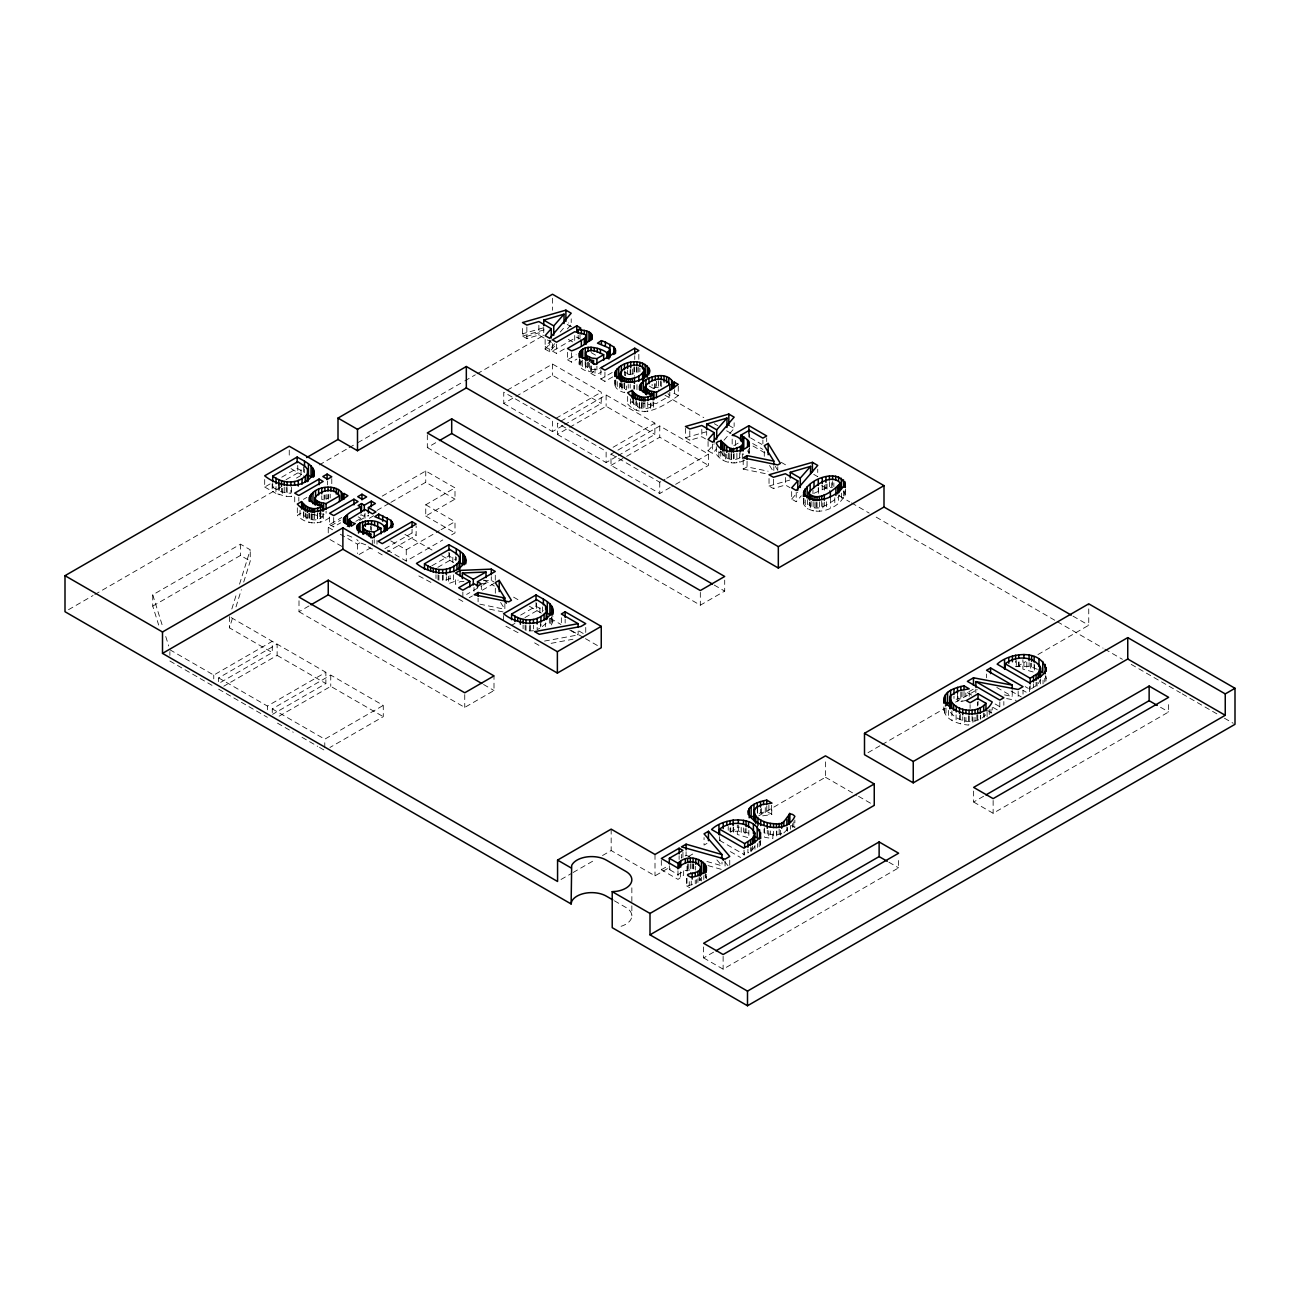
<?xml version="1.0" encoding="UTF-8"?>
<svg xmlns="http://www.w3.org/2000/svg" width="1300" height="1300" viewBox="0 0 1300 1300"><rect width="100%" height="100%" fill="white"/><g stroke="black" fill="none" stroke-linecap="round" stroke-linejoin="round"><path stroke-width="0.75" stroke-dasharray="5 3.75" d="M743.178 454.707L743.21 453.781M700.602 878.686L699.985 880.783L699.985 877.029M1040.504 679.023L1038.082 684.434L1030.201 689.504L1025.196 686.611M760.711 840.336L760.386 847.031L760.386 841.409M968.809 715.699L968.809 725.091C959.303 724.392 943.475 720.086 944.158 708.273M579.508 359.986C576.517 368.713 586.592 372.158 593.515 371.832L593.515 368.079M845.358 488.979C846.852 506.854 812.988 520.081 803.416 503.945L805.074 500.077M231.839 608.969L236.584 593.71M239.557 584.155L250.25 549.803L240.5 544.18L152.75 594.831L152.75 606.092L158.665 625.04M169.877 649.756L213.752 675.09L272.252 641.322L272.252 652.567L229.466 627.867L233.025 616.411M235.999 606.872L241.345 589.696M243.717 582.059L250.25 561.064L250.25 549.803M624.715 383.273L624.715 392.649C620.149 391.609 612.869 387.887 615.517 382.151M550.761 618.637L550.761 626.129L552.825 621.676L552.825 616.054M603.671 365.966L596.911 369.866L591.923 369.363L585.845 366.519L585.634 363.935L587.178 362.716M620.977 383.126L620.734 386.555L626.356 389.821L626.356 384.199M754.731 846.528L752.489 849.778L747.923 852.946L747.923 849.193M839.085 496.308L839.767 495.007M809.754 502.141L808.974 504.66C817.164 513.76 830.31 502.401 837.801 497.689M579.508 363.74L582.692 360.425M783.851 832.861L788.531 828.295M554.759 343.639L549.689 349.521L545.139 346.905L551.265 339.966M567.401 328.9L571.204 324.48L568.539 322.936M545.139 339.398L545.139 349.148L549.689 351.78L556.026 344.419M708.077 441.448L708.077 450.84L712.628 453.456L716.43 449.036M724.019 440.196L734.142 428.415L734.142 422.776M791.668 491.595L791.668 499.086L796.217 501.719L801.288 495.836M560.17 332.069L564.038 327.665L564.038 325.423M545.139 349.148L551.265 342.209L538.866 335.059L526.858 338.601L522.503 336.082L522.503 326.316M708.077 450.84L714.204 443.901M791.668 499.086L797.794 492.164M546.081 623.35L540.93 627.754L540.93 624M950.414 712.303C958.539 722.881 976.852 725.238 985.969 714.545M661.326 860.373L661.326 869.765L678.031 879.401L683.654 875.258L683.654 867.75M602.517 855.53L611.163 850.541L655.005 875.842L669.077 867.717M688.399 856.538L693.664 853.483M730.567 832.13L739.359 827.044M758.696 815.864L825.467 777.238L825.467 759.736M264.696 479.538L264.696 487.045L271.521 483.096M281.775 477.181L297.148 468.309L304.525 472.582L304.525 468.829M272.724 483.649L272.724 487.402L276.055 485.469L275.892 493.366L286.244 496.486L294.889 496.275M286.065 479.684L297.749 472.94L301.048 474.841L301.048 467.334M68.51 609.7L93.064 595.53M94.819 594.506L280.686 487.191M296.481 478.075L301.73 475.036M319.264 464.913L347.327 448.727M349.082 447.704L356.102 443.657M357.858 442.65L463.06 381.908M464.815 380.884L475.345 374.806M477.1 373.799L541.986 336.342M552.435 343.606L552.435 351.114L576.778 337.058L580.872 339.43M303.42 499.363L306.898 497.364M552.435 351.114L556.53 353.47L564.801 348.709M507.227 390.179L552.5 364.049L601.25 392.194L601.25 403.439L564.688 424.548M329.664 517.53C320.092 525.2 305.549 524.842 297.326 515.32L301.584 512.85C306.199 519.724 315.998 522.616 322.709 516.815L322.709 513.061M567.483 352.284L567.483 359.791L576.144 354.786M567.483 359.791L571.577 362.164L576.842 359.125M152.75 606.092L240.5 555.425L250.25 561.064M427.326 434.769L427.326 447.574L437.775 441.529M562.949 425.555L552.5 431.584L552.5 420.339L503.75 392.194L503.75 403.439L514.199 397.41M515.938 396.402L552.5 375.294L601.25 403.439M590.931 365.82L590.931 373.327L593.515 371.832M329.599 517.01L329.599 524.517L341.754 517.481M328.25 532.919L328.25 527.28L340.438 520.244M382.216 496.129L425.75 470.99L455 487.874L455 499.135L425.75 516.035L425.75 504.774L455 487.874M590.931 373.327L594.994 375.684L601.656 371.832M329.599 524.517L333.694 526.874L340.649 522.86M600.844 369.671L600.844 379.048L612.706 372.206M355.842 521.332L360.912 518.408L360.912 514.654M359.596 520.455L368.29 515.418M377 510.396L389.188 503.36M390.926 502.352L425.75 482.251L455 499.135M600.844 379.048L604.939 381.42L613.405 376.529M373.652 515.791L368.404 518.814L368.404 515.06M555.977 418.324L601.25 392.194M560.852 421.135L606.125 395.005L654.875 423.15L654.875 434.411L618.312 455.52M340.291 534.235L357.5 544.18L360.75 542.295M616.574 456.527L606.125 462.556L606.125 451.295L557.375 423.15L557.375 434.411L606.125 406.266L654.875 434.411M359.125 554.499L370.5 547.934M384.93 548.633L412.051 532.967L416.146 535.34L416.146 525.947M385.629 552.955L416.146 535.34M678.259 386.262L678.259 395.655C664.82 405.129 642.298 420.891 627.656 403.975L632.158 401.635C636.61 408.558 646.474 411.158 653.055 405.47L653.055 401.716M669.793 392.064L669.793 395.817L656.435 403.52L651.625 402.789M299 600.746L299 611.715L309.319 605.767M390.764 540.865L406.25 549.803L439.335 530.709M441.074 529.701L455 521.658L455 532.919L449.784 535.925M387.319 550.128L406.25 561.064L442.812 539.955M613.096 447.265L654.875 423.15M218.627 681.655L218.627 677.901L277.127 644.134L277.127 655.395L223.795 686.189M670.199 487.484L659.75 493.512L611 465.368L611 454.106L616.216 451.084M617.971 450.093L659.75 425.961L708.5 454.106L708.5 465.368L671.938 486.476M220.643 682.37L272.252 652.567M431.844 565.793L448.923 555.945L456.3 560.202L456.3 556.449M611 465.368L624.926 457.324M626.665 456.316L659.75 437.223L708.5 465.368M437.84 567.32L449.524 560.576L452.823 562.461L452.823 554.97M218.627 677.901L267.377 706.046L325.877 672.279L325.877 683.54L272.545 714.334M611 454.106L659.75 482.251L664.966 479.245M666.721 478.238L708.5 454.106M466.635 594.425L469.82 592.589M473.298 590.574L481.227 585.991M482.82 585.081L485.989 583.245L485.989 579.508M272.252 712.611L272.252 708.874L330.752 675.09L383.273 705.413L383.273 716.674L329.94 747.467M744.77 460.086C735.556 465.416 722.442 463.157 716.3 454.22L720.899 451.555M469.219 597.756L472.404 595.92M482.349 590.184L495.284 582.709M733.85 445.608L738.871 442.715M279.142 716.154L330.752 686.351L383.273 716.674M743.194 459.729L743.194 469.105L747.061 466.879L768.089 471.201M520.65 615.095L536.023 606.222L543.4 610.496M511.599 625.316L514.93 623.383M524.94 617.597L536.624 610.854L539.923 612.755L539.923 605.247M272.252 708.874L324.773 739.18L383.273 705.413M299 611.715L464.75 707.411L494 690.528L494 675.886M427.326 447.574L700.326 605.183L724.701 591.11L724.701 580.141M561.015 879.483L571.399 873.502M573.121 872.495L595.611 859.511M968.89 691.714L973.489 689.065L977.356 689.796M661.326 869.765L667.794 866.028M689.878 856.538L686.091 855.449L681.476 858.114L681.476 854.36M706.989 843.391L704.048 845.081L704.048 837.574M868.01 752.684L880.263 745.599M882.017 744.591L945.084 708.175M955.597 702.097L976.625 689.959M1016.925 666.705L1025.684 661.651M1037.936 654.566L1088.75 625.235L1088.75 603.834M719.582 836.648L719.582 840.401L722.881 838.5M669.337 865.784L669.337 869.538L672.734 867.571M761.442 808.519L761.442 816.026L771.631 814.58L771.972 806.878M686.66 878.426L686.66 885.917L692.201 884.715L692.201 880.961M703.625 946.936L703.625 957.905L714.155 951.827M973.635 791.05L973.635 802.019L984.165 795.941M703.625 957.905L723.125 969.166L898.625 867.847L898.625 856.862M973.635 802.019L993.135 813.28L1168.635 711.961L1168.635 700.976M814.011 493.301L825.955 488.052L832.617 487.142M442.666 575.347L442.666 580.97L453.83 577.46M539.663 628.371L537.16 629.59L537.16 625.836M448.435 576.176L448.435 583.684L458.25 580.092M636.951 367.591L636.951 373.214L624.455 375.326L624.455 371.572M964.015 691.454L964.015 697.076L953.989 699.92L953.989 696.166M678.259 395.655L674.408 393.429L673.124 393.884L671.613 391.544M771.972 814.369L766.773 811.363L757.299 813.946L757.299 808.308M685.441 428.382L685.441 437.759L689.796 440.277L701.805 436.735L706.452 439.433M769.031 478.514L769.031 486.021L773.386 488.54L785.395 484.997L790.043 487.695M764.043 829.059L764.043 832.812L773.549 835.055L781.658 833.885L781.658 830.131M543.254 327.892L522.503 333.824L526.858 336.342L538.866 332.8L543.514 335.498M522.503 336.082L545.139 329.599M685.441 437.759L706.192 431.827M769.031 486.021L789.783 480.09M693.079 863.883L693.079 869.521L685.36 870.529L677.966 874.51L669.337 869.538M965.819 700.472L957.905 702.195L957.905 694.688M658.385 387.173L652.129 388.148L652.129 384.394M328.039 494.747L328.039 498.501L321.783 499.476L321.783 495.723M551.151 643.337L572.959 639.226M544.505 641.079L578.126 634.936L578.126 631.183M1037.368 669.256L1029.08 666.299L1015.625 666.477L1015.625 660.839M748.556 833.056L738.335 831.041L730.048 831.805L730.048 828.051M721.191 451.734C724.051 459.16 733.817 461.841 740.383 457.519L740.383 453.765M526.012 625.528L526.012 631.15L533.455 630.76M482.056 583.424L485.989 583.245M463.954 581.506L460.054 581.669L455.471 584.317L455.471 576.81M483.47 580.71L491.286 580.401L493.951 581.945M272.724 487.402L281.499 491.936L290.891 493.35L290.891 487.711M653.055 405.47L643.012 402.919M312.666 514.264L322.709 516.815M764.562 827.921L764.562 837.298L772.85 838.614L772.85 831.106M1033.175 671.97L1022.905 669.126L1022.905 659.75M748.849 830.408L748.849 837.915L737.311 834.47L737.311 825.094M1006.639 698.587L1016.259 700.375M1004.477 694.899L1012.229 696.361L1012.229 690.739M743.194 469.105L766.236 473.817M489.596 609.164L503.035 611.91M504.855 603.671L504.855 609.294L478.091 603.785L478.091 598.163M365.771 544.814L359.645 542.636L356.769 539.533M708.012 865.605L725.075 870.415M706.891 861.461L722.004 865.816L722.004 862.062M319.134 513.435L326.089 514.865L326.089 511.111M351.812 537.095L346.596 534.885M430.95 582.433L416.471 574.665M518.05 632.71L503.571 624.959M264.696 487.045L275.892 493.366M1073.004 616.135L1088.75 625.235M567.222 324.431L571.204 326.723L571.204 318.841M728.829 425.344L734.142 428.415M750.506 437.872L761.849 444.405M813.751 474.37L817.733 476.677L817.733 469.17M752.684 443.527L762.889 449.41M568.327 339.414L573.609 342.452M591.191 352.609L596.472 355.664M624.617 371.898L629.899 374.952M649.253 386.116L656.289 390.179M665.08 395.265L703.771 417.609M714.334 423.702L717.844 425.734M726.635 430.804L731.916 433.859M753.025 446.046L765.342 453.148M781.17 462.296L788.206 466.359M821.633 485.648L826.914 488.686M839.215 495.804L849.778 501.898M851.533 502.905L869.131 513.061M876.167 517.124L1055.584 620.717M1057.339 621.725L1103.066 648.131M1104.837 649.155L1122.42 659.311M1131.211 664.381L1180.465 692.819M1182.236 693.842L1217.418 714.155M1224.454 718.217L1233.245 723.288M1160.51 707.265L1168.635 711.961M1022.775 690.202L1026.188 692.169M1011.059 691.031L1021.312 696.946M996.824 687.472L1012.229 696.361M503.75 403.439L552.5 431.584M557.375 434.411L606.125 462.556M995.101 703.966L1000.35 706.989M967.362 692.608L972.481 695.565M992.972 707.395L998.108 710.352M987.513 710.499L992.225 713.229L992.225 707.59M714.204 585.049L724.701 591.11M425.75 504.774L455 521.658M425.75 516.035L455 532.919M578.89 630.971L585.747 634.936M291.005 468.634L301.519 474.695M404.934 534.414L432.981 550.599M441.74 555.653L454.009 562.738M483.811 579.946L494.325 586.024M513.614 597.155L520.617 601.201M529.392 606.255L541.661 613.34M550.42 618.394L560.934 624.471M571.447 630.549L583.716 637.634M585.471 638.641L597.74 645.726M825.467 777.238L856.83 795.324M858.569 796.331L874.25 805.366M569.725 630.094L578.126 634.936M361.53 514.849L364.309 516.441L364.309 512.688M358.134 516.815L360.912 518.408M368.225 546.812L372.304 549.169L372.304 539.793M378.137 552.549L382.233 554.905M458.656 599.024L462.849 601.445M534.625 642.883L539.273 645.564M328.25 527.28L333.418 530.27M329.973 539.533L342.014 546.488M888.875 862.225L898.625 867.847M791.424 825.614L794.852 827.58L794.852 820.089M483.535 684.483L494 690.528M719.582 840.401L744.624 854.847L744.624 849.225M730.356 851.597L740.594 857.513M231.172 617.597L325.877 672.279M686.66 885.917L689.731 887.689M277.127 655.395L325.877 683.54M614.413 900.819L625.788 907.384A20.686 11.944 0 0 1 618.231 927.046M169.877 661.017L211.998 685.344M218.627 689.163L267.377 717.308M277.517 723.158L293.264 732.258M302.023 737.311L317.769 746.395M319.524 747.403L324.773 750.441L324.773 739.18M716.885 859.901L722.004 865.816M724.734 861.803L728.488 866.239M747.565 450.808L749.271 453.651L749.271 448.029M843.521 491.124L845.358 494.601M668.021 393.575L669.793 395.817M769.584 465.514L773.825 472.387M500.614 602.436L504.855 609.294M775.288 466.343L777.335 469.674M705.039 875.079L706.404 878.296L706.404 874.542M551.492 616.899L552.825 621.676M1045.216 675.691L1046.289 678.746M759.622 841.035L760.711 844.09M152.75 594.831L162.793 627.039M165.75 636.496L168.707 645.97M1045.964 676.065L1045.964 681.704M1044.778 678.242L1044.778 681.996M1043.039 680.144L1043.039 683.898M1040.536 680.176L1040.536 683.914M1037.075 682.321L1037.075 686.075M1036.084 682.24L1036.084 685.994M1034.443 665.064L1034.443 670.702M1034.134 663.959L1034.134 667.712M1033.5 683.865L1033.5 687.602M1031.631 663.146L1031.631 666.9M1030.656 663.244L1030.656 670.751M1030.201 685.75L1030.201 689.504M1029.6 686.628L1029.6 692.266M1029.08 662.545L1029.08 666.299M1026.805 662.09L1026.805 669.597M1023.913 661.944L1023.913 665.697M1023.019 690.43L1023.019 694.184M1018.989 661.83L1018.989 667.469M1018.729 662.171L1018.729 665.925M1018.176 691.356L1018.176 696.979M1016.307 660.465L1016.307 666.104M1003.844 701.512L1003.844 705.25M999.814 701.951L999.814 707.59M993.135 800.475L993.135 813.28M990.958 709.41L990.958 713.164M989.267 709.54L989.267 715.179M987.106 711.62L987.106 717.242M986.538 674.034L986.538 677.788M984.23 713.554L984.23 717.308M983.71 713.001L983.71 716.755M980.671 715.309L980.671 719.062M980.33 715.26L980.33 719.014M978.055 701.301L978.055 705.055M977.763 714.61L977.763 720.233M977.584 702.195L977.584 705.949M976.885 714.707L976.885 722.215M975.861 689.097L975.861 692.851M975.016 717.308L975.016 721.061M972.92 717.356L972.92 724.864M972.108 715.861L972.108 721.5M970.092 704.649L970.092 708.403M969.215 692.591L969.215 696.345M969.085 715.894L969.085 721.533M965.819 692.981L965.819 696.735M965.932 717.421L965.932 721.175M964.584 717.226L964.584 724.734M962.748 716.658L962.748 720.411M962 691.697L962 701.09M960.846 692.136L960.846 697.759M960.326 714.431L960.326 723.824M959.53 715.455L959.53 719.209M957.515 693.014L957.515 698.636M956.085 714.805L956.085 722.312M951.909 710.84L951.909 720.216M948.464 710.401L948.464 717.909M945.994 708.029L945.994 715.52M944.45 709.345L944.45 713.099M943.833 706.891L943.833 710.645M844.951 490.864L844.951 496.486M843.684 490.977L843.684 498.485M841.555 493.106L841.555 500.614M838.597 495.365L838.597 502.872M834.795 497.738L834.795 505.245M833.852 482.869L833.852 486.622M832.617 481.52L832.617 485.274M831.74 482.885L831.74 486.639M830.554 498.128L830.554 507.504M829.384 481.715L829.465 490.782M827.028 484.055L827.028 491.562M826.589 501.751L826.589 509.259M825.955 484.299L825.955 488.052M824.379 485.176L824.379 490.815M824.298 502.141L824.298 505.895M822.884 502.97L822.884 510.477M822.25 485.517L822.25 489.271M821.681 501.361L821.681 507M819.439 501.8L819.439 511.176M818.431 488.345L818.431 493.968M818.269 487.273L818.269 491.026M817.05 502.515L817.05 508.154M816.205 501.995L816.205 511.387M814.938 502.531L814.938 508.17M812.955 489.872L812.955 493.626M813.134 501.702L813.134 511.095M811.102 501.312L811.102 506.951M810.241 502.791L810.241 510.299M809.64 502.076L809.64 505.83M807.511 499.639L807.511 509.015M805.269 499.915L805.269 507.423M803.904 498.225L803.904 505.733M803.416 498.323L803.416 503.945M796.217 492.343L796.217 501.719M793.796 821.795L793.796 827.434M792.399 823.648L792.399 827.401M790.465 825.565L790.465 829.319M787.556 827.515L787.556 831.269M786.858 826.849L786.858 830.586M785.395 477.49L785.395 484.997M780.634 830.278L780.634 835.9M779.155 828.994L779.155 834.633M777.774 466.781L777.774 470.535M776.815 830.944L776.815 836.583M776.425 831.269L776.425 835.023M773.825 466.749L773.825 470.503M773.549 831.301L773.549 835.055M773.386 479.164L773.386 488.54M771.631 805.204L771.631 814.58M770.445 830.96L770.445 834.714M768.901 805.301L768.901 814.694M768.755 830.733L768.755 838.224M767.276 830.229L767.276 833.983M766.691 437.824L766.691 441.577M766.773 805.74L766.773 811.363M765.261 807.609L765.261 815.1M764.286 451.311L764.286 456.934M762.889 440.034L762.889 443.788M760.549 809.006L760.549 812.76M759.184 841.717L759.184 847.34M757.64 808.34L757.64 813.962M757.445 843.619L757.445 847.373M754.959 845.504L754.959 849.258M752.489 846.024L752.489 849.778M751.497 847.665L751.497 851.419M750.506 847.568L750.506 851.321M749.32 447.753L749.32 453.391M749.288 434.054L749.288 437.808M748.898 433.176L748.898 436.93M748.686 449.329L748.686 453.082M747.061 461.24L747.061 466.879M746.054 828.49L746.054 832.227M745.079 828.587L745.079 836.095M744.023 850.102L744.023 855.725M743.503 827.872L743.503 831.626M742.316 453.781L742.316 461.289M741.211 827.434L741.211 834.941M739.668 452.79L739.668 462.183M738.335 825.419L738.335 831.041M736.889 453.359L736.889 462.735M735.54 440.424L735.54 446.062M734.094 453.586L734.094 462.962M733.444 453.993L733.444 459.615M733.411 827.174L733.411 832.812M733.135 827.515L733.135 831.253M732.176 439.075L732.176 444.698M731.559 453.944L731.559 459.566M731.234 453.456L731.234 462.832M730.73 827.694L730.73 831.431M729.788 453.619L729.788 459.257M729.739 860.21L729.739 867.717M728.358 452.952L728.358 462.345M728.211 826.556L728.211 830.31M726.781 454.301L726.781 458.055M725.562 453.96L725.562 461.451M725.075 861.023L725.075 866.661M724.636 452.774L724.636 456.527M723.125 956.361L723.125 969.166M722.979 451.003L722.946 460.2M720.753 451.279L720.753 458.786M718.867 451.62L718.867 457.243M716.3 446.712L716.3 454.22M712.628 444.08L712.628 453.456M706.68 431.551L706.68 435.305M706.192 874.331L706.192 878.085M705.331 874.104L705.331 877.858M703.804 875.729L703.804 879.483M701.805 429.244L701.805 436.735M701.61 877.24L701.61 880.994M700.326 592.378L700.326 605.183M699.173 876.623L699.173 880.376M697.905 878.767L697.905 882.521M696.508 879.596L696.508 883.35M695.305 866.336L695.305 870.09M695.256 880.019L695.256 883.773M693.696 863.931L693.696 873.307M692.104 863.671L692.104 873.064M691.259 881.075L691.259 884.829M690.495 863.655L690.495 873.048M689.796 430.901L689.796 440.277M689.244 881.644L689.244 885.398M688.756 863.85L688.756 871.358M687.651 864.273L687.651 869.895M687.034 866.19L687.034 871.812M686.969 878.248L686.969 885.755M686.091 851.695L686.091 855.449M682.939 852.296L682.939 857.935M680.371 871.829L680.371 877.467M679.12 855.725L679.12 859.479M677.966 870.756L678.031 879.401M674.408 389.675L674.408 393.429M661.278 381.599L661.278 387.238M660.546 380.998L660.546 386.62M659.75 425.961L659.75 437.223M659.75 482.251L659.75 493.512M658.564 381.014L658.564 390.39M656.516 381.29L656.516 388.798M655.281 383.711L655.281 387.465M655.005 854.458L655.005 875.842M654.436 383.711L654.436 389.35M653.64 402.171L653.64 409.679M650.91 402.951L650.91 406.705M650.65 403.309L650.65 410.816M647.741 402.139L647.741 411.515M644.898 402.415L644.898 411.791M643.224 403.033L643.224 408.671M642.102 402.252L642.102 411.645M641.452 402.707L641.452 408.33M639.876 368.046L639.876 371.8M639.616 402.074L639.616 407.713M639.308 403.569L639.308 411.076M638.836 354.331L638.836 361.839M638.202 367.104L638.202 372.726M637.731 403.016L637.731 406.77M636.951 384.637L636.951 390.276M636.529 400.709L636.529 410.085M636.334 366.844L636.334 374.351M635.814 401.716L635.814 405.454M634.741 355.729L634.741 359.483M634.384 366.876L634.384 376.269M634.4 385.336L634.4 389.09M633.864 367.51L633.864 373.132M633.831 385.385L633.831 389.139M633.75 399.311L633.75 408.688M632.905 398.856L632.905 402.61M632.32 369.07L632.32 374.692M631.849 887.803L631.849 903.825M631.849 905.824L631.849 915.834M630.695 369.704L630.695 373.457M630.175 369.688L630.175 375.31M630.191 384.394L630.191 388.148M630.37 398.921L630.37 406.429M628.225 384.426L628.225 388.18M627.559 370.435L627.559 374.173M627.656 396.467L627.656 403.975M625.609 371.816L625.609 375.57M624.617 383.695L624.617 389.317M622.976 382.915L622.976 388.537M622.001 384.296L622.001 391.804M621.611 383.825L621.611 387.579M620.734 382.801L620.734 386.555M619.45 383.077L619.45 390.585M617.256 381.566L617.256 389.074M615.778 379.957L615.778 387.465M614.997 380.136L614.997 385.759M614.916 380.217L614.916 383.971M611.163 829.14L611.163 850.541M606.125 395.005L606.125 406.266M604.939 372.044L604.939 381.42M596.911 366.113L596.911 369.866M594.994 368.176L594.994 375.684M591.142 366.031L591.142 371.654M589.631 363.139L589.631 368.761M588.461 361.952L588.461 371.329M587.567 362.196L587.567 367.819M585.845 362.765L585.845 366.519M585.747 627.429L585.747 633.067M585.488 363.106L585.488 370.614M585.195 361.465L585.195 365.219M582.335 361.644L582.335 369.151M581.019 360.717L581.019 368.225M580.044 359.678L580.044 367.185M580.011 334.214L580.011 337.951M579.459 358.54L579.459 366.048M578.175 335.351L578.175 339.105M574.714 335.481L574.714 342.989M571.577 352.771L571.577 362.164M565.159 619.288L565.159 623.041M561.34 617.744L561.34 623.366M556.53 344.094L556.53 353.47M552.5 298.236L552.5 310.245M552.5 364.049L552.5 375.294M551.801 617.159L551.801 624.666M549.689 340.145L549.689 351.78M549.331 618.199L549.331 625.706M545.35 622.879L545.35 626.633M543.741 327.616L543.741 333.629M542.49 606.856L542.49 614.364M540.67 623.188L540.67 626.941M538.866 325.309L538.866 335.059M536.624 603.346L536.624 610.854M536.023 602.469L536.023 606.222M533.455 625.121L533.455 628.875M530.238 625.219L530.238 632.726M529.766 625.625L529.766 631.264M526.858 326.966L526.858 338.601M525.119 625.024L525.119 630.663M523.087 625.04L523.087 628.794M503.571 615.582L503.571 621.205M495.284 575.201L495.284 580.84M495.316 588.217L495.316 593.84M491.286 576.648L491.286 580.401M481.341 585.829L481.341 589.582M473.996 587.503L473.996 591.256M464.75 694.606L464.75 707.411M462.849 592.069L462.849 597.691M455.39 556.579L455.39 560.332M453.57 574.779L453.57 582.27M450.06 575.559L450.06 579.312M449.524 553.069L449.524 560.576M448.923 552.191L448.923 555.945M446.355 576.712L446.355 580.466M443.137 574.925L443.137 582.433M438.913 575.234L438.913 580.856M438.019 574.746L438.019 580.369M435.988 574.746L435.988 578.5M425.75 470.99L425.75 482.251M412.051 529.214L412.051 532.967M406.25 549.803L406.25 561.064M377 540.426L377 544.18M374.221 539.614L374.221 543.351M371.556 526.727L371.556 530.481M370.549 525.947L370.549 529.701M365.007 513.273L365.007 518.895M357.5 544.18L357.5 553.556M333.694 517.497L333.694 526.874M331.776 478.676L331.776 488.052M330.752 675.09L330.752 686.351M330.2 494.211L330.2 497.965M328.217 494.227L328.217 499.85M327.519 481.13L327.519 484.884M326.17 494.504L326.17 500.126M324.935 495.056L324.935 498.81M324.09 495.056L324.09 500.679M323.294 513.5L323.294 521.008M320.564 514.296L320.564 518.05M320.304 512.769L320.304 522.145M319.816 512.834L319.816 516.587M317.606 513.793L317.606 519.431M317.395 513.467L317.395 522.86M314.551 513.744L314.551 523.136M312.877 514.378L312.877 520M311.756 513.597L311.756 522.974M311.106 514.053L311.106 519.675M309.27 513.419L309.27 519.041M308.961 513.029L308.961 522.405M307.385 514.361L307.385 518.115M306.183 513.923L306.183 521.43M305.467 513.045L305.467 516.799M303.826 511.582L303.826 515.32M303.615 467.074L303.615 476.45M303.404 512.525L303.404 520.033M300.024 510.25L300.024 517.758M298.821 497.364L298.821 501.118M297.749 465.433L297.749 472.94M297.326 507.812L297.326 515.32M294.726 496.876L294.726 504.384M291.363 487.305L291.363 496.681M289.25 450.109L289.25 457.892M287.137 487.614L287.137 493.236M286.244 487.11L286.244 496.486M284.213 487.126L284.213 492.749M282.474 488.296L282.474 495.804M281.499 488.183L281.499 491.936M279.175 485.42L279.175 494.796M278.817 485.16L278.817 490.782M272.171 483.86L272.171 491.368M267.377 706.046L267.377 709.8M240.5 544.18L240.5 555.425M229.466 616.606L229.466 627.867M213.752 675.09L213.752 678.844M169.877 651.641L169.877 655.395"/><path stroke-width="1.5" d="M949.78 697.418C953.127 711.766 976.999 714.61 985.969 703.284L977.584 698.441L970.092 702.764L966.29 700.586L978.055 693.794L992.225 701.967C977.746 732.452 912.616 696.183 964.015 685.831L969.215 688.837L957.905 690.934L950.462 695.744L949.78 708.679L950.462 707.005M342.777 499.59L342.777 493.968C335.952 482.137 309.303 486.541 309.692 500.402L315.023 504.173L322.709 505.554L322.709 511.176M673.124 388.261L673.124 382.623C663.812 363.106 617.614 390.146 653.055 394.209L653.055 399.848M740.659 435.289L749.288 430.3L762.889 438.149L766.691 435.955L748.898 425.669L732.176 435.321C739.716 435.825 748.946 445.51 736.921 447.769C727.269 453.798 723.304 435.776 716.3 442.959C722.02 459.761 767.13 448.532 740.659 435.289L740.659 440.911M753.87 810.826C755.04 820.511 768.008 823.908 776.425 823.761C786.76 826.751 787.134 807.852 794.852 816.335C781.674 845.487 717.746 809.526 766.773 800.117L771.972 803.124L761.442 804.765L755.836 807.755L753.87 810.826L753.87 820.219M839.8 482.544L839.767 483.746C833.154 490.994 817.96 502.401 808.974 493.415L809.039 492.18C815.734 484.981 830.749 473.704 839.8 482.544L839.767 491.254M644.264 369.558C642.298 378.186 623.106 383.549 620.409 373.067C625.528 362.7 650.211 360.588 644.215 378.186M700.538 876.005L700.602 867.425C696.036 858.325 683.508 861.786 678.031 868.156L661.326 858.504L679.12 848.217L682.939 850.428L669.337 858.276L669.337 863.899M719.582 829.14C729.82 821.048 748.215 820.658 754.926 833.105L752.489 838.516L744.624 843.586L719.582 829.14L719.582 834.763M1040.325 677.43L1040.504 667.761C1033.793 655.314 1015.398 655.704 1005.176 663.796L1005.176 669.419M760.711 832.829C760.484 841.571 749.726 843.928 744.023 848.217L711.571 829.481C724.913 816.514 760.256 814.401 760.711 838.451M1046.289 667.485C1046.061 676.227 1035.32 678.584 1029.6 682.874L997.149 664.154C1010.36 651.771 1043.331 648.814 1046.289 671.239M677.966 868.888L677.966 863.249C693.501 847.324 723.742 872.138 691.259 877.321C679.347 872.381 699.497 874.981 700.538 868.514M339.446 501.524L339.446 495.885C333.938 487.029 320.271 490.116 315.071 497.575L315.266 505.148M645.271 392.844L645.418 386.23C650.617 378.787 664.284 375.684 669.793 384.556L669.793 390.179M579.264 357.386C578.126 342.729 599.706 346.775 606.938 352.82L609.863 350.025L608.497 347.799L597.512 343.168L601.429 340.632L605.394 342.095L613.811 346.954L615.501 350.886L611.65 354.819L594.994 364.423L590.931 362.066L593.515 360.571L593.515 364.325M803.416 496.454C803.026 479.066 842.952 465.433 845.358 487.094M845.358 483.34C839.069 496.405 812.793 508.137 803.416 492.7M874.25 783.965L650 913.445L650 934.83L874.25 805.366L874.25 783.965L825.467 755.852L655.005 854.458L611.163 829.14L557.57 860.096L557.57 881.481L162.5 653.38L342.875 549.234L557.375 673.075L601.25 647.741L601.25 626.356L289.25 446.225L65 575.689L65 611.715L571.122 903.955L571.675 865.459A20.686 11.944 0 0 1 606.288 860.096L625.788 871.358A20.686 11.944 0 0 1 616.509 891.329L612.219 891.654L612.219 927.68L747.5 1005.761L1235 724.311L1235 688.285L1088.75 603.834L864.5 733.314L864.5 754.699L913.25 782.844L1127.75 659.003L1225.25 715.293L1225.25 693.908L1127.75 637.617L913.25 761.459L864.5 733.314M571.122 903.955L571.675 901.485A20.686 11.944 0 0 1 606.288 896.123L612.788 899.876M360.912 512.785L360.912 507.146C351.991 510.234 332.865 521.235 351.812 525.834L355.257 523.575L351.179 522.129L349.261 519.253L365.007 509.519L372.548 513.874L375.944 511.907L368.404 507.552L368.404 513.191M578.175 329.729L580.872 328.169L576.778 325.796L552.435 339.852L556.53 342.225L574.714 331.727L585.244 334.539L586.202 336.131L584.301 338.634L567.483 348.53L571.577 350.902C587.178 345.28 604.663 331.484 578.175 329.729L578.175 333.483M614.916 372.71C620.116 360.344 645.206 356.704 649.659 370.988C644.605 383.467 619.174 387.156 614.916 372.71L614.916 376.464M313.95 472.501C305.354 490.864 278.054 487.191 264.696 475.784L297.148 457.048C304.265 461.386 316.306 465.579 313.95 476.255M465.725 560.137C457.129 578.5 429.829 574.827 416.471 563.42L448.923 544.684C456.04 549.023 468.081 553.199 465.725 563.891M552.825 610.415C544.229 628.778 516.929 625.105 503.571 613.697L536.023 594.961C543.14 599.3 555.181 603.492 552.825 614.169M386.912 529.896L387.173 523.51L385.808 521.284L374.806 516.669L378.723 514.117L391.105 520.439L392.795 524.371L388.944 528.304L372.304 537.908L368.225 535.567L370.825 534.056L370.825 537.81M362.489 533.081L362.944 526.175C368.225 521.202 375.651 525.72 380.981 528.206L380.981 533.829M603.671 354.705C598.358 352.235 590.915 347.717 585.634 352.69L585.845 355.257L591.923 358.101L596.911 358.605L603.671 354.705L603.671 360.344M307.206 481.683L307.645 469.657L305.467 466.668L297.749 461.679L272.724 476.141L272.724 481.764M458.981 569.303L459.42 557.294L457.243 554.288L449.524 549.315L424.499 563.761L424.499 569.4M546.081 619.596L546.52 607.571L544.342 604.581L536.624 599.592L511.599 614.055L511.599 619.678M1005.176 663.796L1030.201 678.259L1038.082 673.189L1040.325 669.923M386.912 524.274L384.248 526.305C371.02 511.794 337.854 529.75 370.825 534.056M553.751 335.27L553.751 325.894L564.038 314.161L564.038 323.537M716.69 439.205L716.69 429.829L726.976 418.096L726.976 427.473M800.28 487.468L800.28 478.091L810.566 466.359L810.566 473.866M551.265 328.705L545.139 335.644L549.689 338.276L571.204 313.219L565.89 310.148L522.503 322.562L526.858 325.081L538.866 321.555L551.265 328.705L551.265 338.081M714.204 432.64L708.077 439.579L712.628 442.211L734.142 417.154L728.829 414.082L685.441 426.497L689.796 429.016L701.805 425.49L714.204 432.64L714.204 442.016M797.794 480.902L791.668 487.841L796.217 490.457L817.733 465.416L812.419 462.345L769.031 474.76L773.386 477.279L785.395 473.753L797.794 480.902L797.794 490.279M272.724 476.141C282.75 483.925 298.675 484.477 307.206 474.175M424.499 563.761C434.525 571.561 450.45 572.097 458.981 561.795M511.599 614.055C521.625 621.839 537.55 622.391 546.081 612.089M945.425 705.933L950.609 701.594L950.609 690.349M621.384 376.87L618.767 378.609L618.767 367.348M315.559 502.093L312.975 503.75L312.975 492.505M645.905 390.748L643.321 392.421L643.321 381.16M306.654 457.567L338 439.465L338 418.08L552.5 294.239L884 485.631L884 507.016L1071.249 615.128M338 418.08L357.5 429.341L466.326 366.502L778.326 546.634L884 485.631M338 439.465L357.5 450.726L466.326 387.904L778.326 568.035L884 507.016M327.113 474.094L322.855 476.548L327.519 479.245L331.776 476.791L327.113 474.094L327.113 479.733M319.069 479.066L294.726 493.122L298.821 495.495L323.164 481.439L319.069 479.066L319.069 484.705M322.709 505.554C315.998 511.371 306.199 508.462 301.584 501.589L297.326 504.059C311.951 520.975 334.474 505.212 347.912 495.723L344.061 493.496L342.777 493.968M451.701 418.86L427.326 432.933L700.326 590.541L724.701 576.469L451.701 418.86L451.701 433.501L712.449 584.041M315.266 499.525L319.134 502.174L326.089 503.604L339.446 495.885M439.514 440.538L451.701 433.501M361.969 494.227L357.727 496.681L362.391 499.379L366.632 496.925L361.969 494.227L361.969 499.866M353.925 499.2L329.599 513.256L333.694 515.613L358.036 501.573L353.925 499.2L353.925 504.823M368.404 507.552L375.391 503.523L371.296 501.15L364.309 505.196L361.53 503.587L358.134 505.554L360.912 507.146M634.741 348.221L600.844 367.803L604.939 370.159L638.836 350.577L634.741 348.221L634.741 353.844M65 575.689L162.5 631.979L342.875 527.849L557.375 651.69L601.25 626.356M347.409 526.191L350.789 524.258M362.489 527.442L366.925 531.001L374.221 532.106L380.981 528.206M412.051 521.706L378.137 541.288L382.233 543.644L416.146 524.079L412.051 521.706L412.051 527.345M328.25 580.206L299 597.09L464.75 692.786L494 675.886L328.25 580.206L328.25 594.831L481.78 683.475M673.124 382.623L674.408 382.168L678.259 384.394C664.82 393.868 642.298 409.63 627.656 392.714L632.158 390.374C636.61 397.296 646.474 399.896 653.055 394.209M645.271 387.221L649.48 390.845L656.435 392.259L669.793 384.556M311.041 604.776L328.25 594.831M477.49 587.356L477.49 581.734L495.284 571.447L491.286 569.14L460.054 570.408L455.471 573.056L469.82 581.327L469.82 586.966M469.82 581.327L458.656 587.779L462.849 590.184L473.996 583.749L477.864 585.975L481.341 583.96L477.49 581.734M462.361 578.63L462.361 573.008L473.298 579.312L485.989 572L485.989 577.622M504.855 598.033L478.091 592.524L474.224 594.766L508.804 601.819L511.42 600.308L499.2 580.352L495.316 582.595L504.855 598.033L504.855 601.786M773.825 461.126L747.061 455.618L743.194 457.86L777.774 464.913L780.39 463.401L768.154 443.43L764.286 445.673L773.825 461.126L773.825 464.88M578.126 623.675L534.625 631.621L539.273 634.303L580.889 626.486L585.747 623.675L565.159 611.796L561.34 613.99L578.126 623.675L578.126 627.429M1012.229 688.854L1012.229 685.1L973.489 677.804L967.362 681.346L999.814 700.082L1003.844 697.759L975.861 681.59L975.861 687.229M975.861 681.59L1018.176 689.471L1023.019 686.676L990.568 667.94L986.538 670.28L1012.229 685.1M722.004 854.555L686.091 844.188L681.476 846.869L725.075 859.154L729.739 856.456L708.451 831.285L704.048 833.836L722.004 854.555L722.004 858.309M879.125 841.945L703.625 943.28L723.125 954.541L898.625 853.206L879.125 841.945L879.125 856.586L715.91 950.82M1149.135 686.059L973.635 787.394L993.135 798.639L1168.635 697.32L1149.135 686.059L1149.135 700.7L985.92 794.934M1225.25 693.908L1235 688.285M650 934.83L747.5 991.12L1225.25 715.293M543.741 325.748L543.741 320.109L564.038 314.161M706.68 429.683L706.68 424.044L726.976 418.096M790.27 477.945L790.27 472.306L810.566 466.359M462.361 573.008L485.989 572M593.515 360.571L582.335 357.89L579.264 353.632M838.565 488.231L841.295 489.515L841.295 478.254M742.332 447.363L743.779 448.142L743.779 436.881M543.741 320.109L553.751 325.894M706.68 424.044L716.69 429.829M790.27 472.306L800.28 478.091M1149.135 700.7L1157.26 705.396M879.125 856.586L887.25 861.283M669.337 858.276L677.966 863.249M612.219 891.654L650 913.445M557.57 860.096L571.122 867.929M1038.993 670.02L1042.763 672.717L1042.763 661.456M754.666 836.258L757.185 838.061L757.185 826.8M720.98 857.35L723.483 860.324M503.262 598.26L506.317 603.249M1127.75 637.617L1127.75 659.003M1045.216 664.43L1045.216 673.806M1040.504 667.761L1040.504 677.137M1039.626 665.633L1039.626 676.878M1039.48 671.613L1039.48 677.235M1038.993 658.759L1038.993 666.266M1038.082 673.189L1038.082 678.811M1036.084 674.733L1036.084 680.355M1034.134 656.451L1034.134 662.09M1033.5 676.358L1033.5 681.98M1031.631 655.639L1031.631 661.261M1030.201 678.259L1030.201 683.881M1029.08 655.038L1029.08 660.66M1023.913 654.452L1023.913 658.206M1018.729 654.664L1018.729 658.418M1015.625 655.216L1015.625 658.97M1012.408 656.126L1012.408 661.765M1008.8 657.621L1008.8 663.26M1004.542 659.88L1004.542 669.273M990.568 667.94L990.568 673.579M985.969 703.284L985.969 710.791M983.71 705.494L983.71 711.133M980.33 707.753L980.33 713.375M978.055 693.794L978.055 699.416M977.763 708.971L977.763 712.725M975.016 709.8L975.016 713.554M973.489 677.804L973.489 685.311M972.108 710.239L972.108 713.992M969.085 710.271L969.085 714.025M965.932 709.914L965.932 713.668M964.015 685.831L964.015 689.585M962.748 709.15L962.748 714.773M960.846 686.497L960.846 690.251M959.53 707.947L959.53 713.586M957.515 687.391L957.515 693.014M956.264 706.29L956.264 711.929M953.989 688.675L953.989 694.298M953.664 704.584L953.664 710.206M951.714 702.829L951.714 708.451M950.462 695.744L950.414 708.549M947.586 692.413L947.586 703.674M945.425 694.671L945.425 704.048M944.158 697.011L944.158 702.65M943.833 699.384L943.833 703.137M913.25 761.459L913.25 782.844M844.886 481.552L844.886 487.175M843.521 479.863L843.521 487.37M839.085 485.046L839.085 492.554M838.565 476.986L838.565 480.724M837.801 486.427L837.801 493.935M835.9 487.939L835.9 495.446M835.673 476.19L835.673 479.944M832.617 475.898L832.617 479.651M830.375 491.433L830.375 497.055M829.384 476.093L829.384 479.83M825.955 476.791L825.955 482.414M824.298 494.634L824.298 500.273M822.25 478.01L822.25 483.649M821.681 495.739L821.681 499.493M819.325 496.486L819.325 500.224M818.269 479.765L818.269 485.387M817.05 496.892L817.05 500.646M814.938 496.909L814.938 500.663M814.011 482.04L814.011 487.663M812.971 496.519L812.971 500.273M812.419 462.345L812.419 471.721M811.102 495.69L811.102 499.444M810.16 484.429L810.16 491.936M809.64 494.569L809.64 500.207M809.039 492.18L808.974 499.038M807.186 486.704L807.186 497.949M805.074 488.832L805.074 496.324M803.806 490.815L803.806 496.454M789.717 813.361L789.717 822.738M789.392 813.54L789.392 822.933M789.23 815.035L789.23 824.428M788.531 817.034L788.531 822.656M786.858 819.341L786.858 824.964M783.851 821.6L783.851 825.354M781.658 822.64L781.658 828.262M779.155 823.371L779.155 827.125M778.326 546.634L778.326 568.035M776.425 823.761L776.425 827.515M773.549 823.794L773.549 827.548M770.445 823.452L770.445 827.206M768.154 443.43L768.154 454.691M767.276 822.721L767.276 828.36M766.773 800.117L766.773 803.871M764.043 821.551L764.043 825.305M763.523 800.735L763.523 804.489M760.727 819.878L760.727 825.5M760.549 801.515L760.549 807.137M759.622 829.774L759.622 839.15M757.949 818.041L757.949 825.549M757.299 802.685L757.299 808.308M755.852 816.173L755.852 823.68M754.926 833.105L754.731 842.774M754.569 809.217L754.471 821.827M754 804.31L754 815.571L751.156 817.538L751.156 806.293M753.903 836.956L753.903 842.579M753.415 824.102L753.415 833.479M752.489 838.516L752.489 844.155M750.506 840.076L750.506 845.699M749.271 442.39L749.271 446.144M749.19 808.405L749.19 817.798M748.898 425.669L748.898 433.176M748.637 440.879L748.637 446.501M748.556 821.795L748.556 827.434M748.117 810.648L748.117 814.401M747.923 841.685L747.923 847.324M747.565 439.546L747.565 447.054M747.5 991.12L747.5 1005.761M747.061 455.618L747.061 459.371M746.054 820.983L746.054 826.605M744.624 843.586L744.624 847.34M743.503 820.381L743.503 824.119M743.21 442.52L743.178 450.954M742.739 444.356L742.739 449.995M742.332 436.101L742.332 441.724M741.829 445.299L741.829 450.921M740.383 446.274L740.383 451.896M738.335 819.78L738.335 823.534M736.921 447.769L736.921 451.523M733.444 448.354L733.444 452.108M733.135 820.008L733.135 825.63M731.559 448.305L731.559 452.059M730.048 820.56L730.048 824.298M729.788 447.996L729.788 451.75M728.829 414.082L728.829 425.344M726.83 821.47L726.83 825.224M726.781 446.794L726.781 452.433M724.636 445.266L724.636 450.889M723.206 822.965L723.206 828.587M722.979 443.495L722.979 451.003M721.793 441.789L721.793 449.296M721.191 440.473L721.191 447.98M720.899 440.31L720.899 449.686M718.965 825.224L718.965 834.6M708.451 831.285L708.451 840.661M706.404 867.035L706.404 870.789M706.014 865.426L706.192 872.446M705.039 863.834L705.039 873.21M703.511 862.29L703.511 873.551M701.431 860.876L701.431 872.138M700.602 867.425L700.602 874.932M699.985 869.521L699.985 875.16M698.555 859.462L698.555 865.101M697.905 871.276L697.905 875.03M695.809 858.617L695.809 864.256M695.256 872.511L695.256 876.265M693.079 858.26L693.079 862.014M692.201 873.454L692.201 879.092M690.284 858.292L690.284 862.046M687.651 858.65L687.651 862.404M686.091 844.188L686.091 849.826M685.36 859.267L685.36 863.021M680.729 861.461L680.729 867.084M679.38 862.29L679.38 867.913M679.12 848.217L679.12 853.856M674.408 382.168L674.408 387.79M671.613 380.283L671.613 389.675M668.785 378.137L668.785 383.76M666.608 377.114L666.608 382.752M664.056 376.382L664.056 382.021M661.278 375.976L661.278 379.73M658.385 375.911L658.385 379.665M656.435 392.259L656.435 397.898M655.281 376.204L655.281 379.957M653.981 392.015L653.981 399.523M652.129 376.886L652.129 380.64M651.625 391.527L651.625 395.281M650.91 395.444L650.91 399.197M649.529 369.216L649.529 372.954M649.48 390.845L649.48 394.599M648.976 377.975L648.976 383.598M648.733 367.526L648.733 375.034M647.952 396.825L647.952 400.579M647.709 390L647.709 393.754M647.27 365.966L647.27 377.211L645.141 375.749L645.141 364.488M646.425 389.106L646.425 394.729M645.905 379.502L645.905 386.994M645.613 388.18L645.613 393.803M645.418 386.23L645.418 393.738M644.898 397.459L644.898 401.213M643.663 371.865L643.663 379.373M643.224 397.41L643.224 401.164M642.59 363.269L642.59 368.891M642.606 373.1L642.606 380.608M641.404 382.801L641.404 390.309M641.452 397.085L641.452 400.839M640.12 384.442L640.12 390.065M639.876 362.424L639.876 366.178M639.47 386.051L639.47 389.805M639.616 396.451L639.616 400.205M638.901 375.733L638.901 381.371M637.731 395.509L637.731 399.262M636.951 361.952L636.951 365.706M635.814 394.209L635.814 399.831M634.4 377.845L634.4 383.467M634.173 392.73L634.173 398.352M633.864 361.871L633.864 365.625M632.905 391.349L632.905 398.856M632.255 378.446L632.255 382.2M632.158 390.374L632.158 397.881M630.695 362.196L630.695 367.819M630.191 378.771L630.191 382.525M628.225 378.804L628.225 382.558M627.559 362.928L627.559 368.55M626.356 378.56L626.356 382.314M624.455 364.065L624.455 369.688M624.617 378.056L624.617 381.81M622.976 377.276L622.976 381.03M621.611 376.317L621.611 381.956M621.384 365.625L621.384 373.132M620.734 375.31L620.734 380.933M620.409 373.067L620.409 380.575M620.327 374.221L620.327 379.844M616.801 369.102L616.801 378.479M615.517 370.89L615.517 376.529M615.485 349.554L615.485 353.308M614.884 348.205L614.884 353.844M613.811 346.954L613.811 354.461M609.976 344.289L609.863 357.533M609.749 349.294L609.749 356.801M608.92 351.553L608.92 359.06M607.717 352.365L607.717 358.004M606.938 352.82L606.938 358.459M605.394 342.095L605.394 345.849M601.429 340.632L601.429 344.386M600.389 349.668L600.389 353.405M597.285 348.449L597.285 352.202M596.911 358.605L596.911 364.244M594.262 347.62L594.262 351.374M592.117 335.416L592.117 339.17M591.549 334.23L591.549 339.852M591.029 347.165L591.029 350.919M590.492 333.109L590.492 340.616M589.631 357.5L589.631 361.254M588.949 332.036L588.949 341.429M588.055 347.295L588.055 351.049M587.567 356.558L587.567 360.311M586.788 331.045L586.788 342.306M586.202 336.131L585.991 344.435M585.959 335.335L585.959 342.842M585.845 355.257L585.845 360.88M585.634 352.69L585.634 360.181M585.293 347.961L585.195 359.58M584.301 330.363L584.301 334.116M584.301 338.634L584.301 344.256M582.692 349.164L582.692 358.54M581.441 329.94L581.441 333.694M581.344 340.535L581.344 346.158M581.246 350.171L581.246 357.679M580.174 351.293L580.174 356.931M579.508 352.479L579.508 356.233M576.778 325.796L576.778 331.435M565.89 310.148L565.89 321.409M565.159 611.796L565.159 617.419M557.375 651.69L557.375 673.075M552.451 607.425L552.451 614.933M551.492 605.637L551.492 615.014M549.9 603.769L549.9 615.03L547.316 612.95L547.316 601.689M546.894 609.83L546.894 619.222M545.642 606.028L545.642 609.781M544.082 614.315L544.082 619.938M543.4 599.235L543.4 604.858M540.93 616.492L540.93 622.115M537.16 618.345L537.16 623.967M536.023 594.961L536.023 600.6M533.455 619.499L533.455 623.253M529.766 620.003L529.766 623.756M526.012 619.889L526.012 623.642M523.087 619.418L523.087 623.155M520.374 618.589L520.374 624.227M517.692 617.451L517.692 621.189M514.881 615.956L514.881 621.579M499.2 580.352L499.2 591.614M491.286 569.14L491.286 574.762M478.091 592.524L478.091 596.278M473.298 579.312L473.298 584.951M466.326 366.502L466.326 387.904M465.351 557.131L465.351 562.77M464.392 555.344L464.392 564.736M462.8 553.491L462.8 564.753L460.216 562.656L460.216 551.395M460.054 570.408L460.054 576.046M459.794 559.553L459.794 568.929M456.983 564.021L456.983 569.66M456.3 548.941L456.3 554.58M453.83 566.215L453.83 571.837M450.06 568.051L450.06 571.805M448.923 544.684L448.923 550.306M446.355 569.205L446.355 574.844M442.666 569.709L442.666 573.462M438.913 569.611L438.913 573.365M435.988 569.124L435.988 572.878M433.274 568.311L433.274 572.065M430.593 567.158L430.593 570.911M427.781 565.663L427.781 569.416M392.779 523.039L392.779 526.793M392.194 521.706L392.194 527.329M391.105 520.439L391.105 527.946M387.27 517.774L387.27 529.035M387.059 522.779L387.059 530.286M386.214 525.054L386.214 530.676M385.027 525.866L385.027 531.489M384.248 526.305L384.248 531.944M382.704 515.58L382.704 521.202M378.723 514.117L378.723 517.871M377.699 523.153L377.699 528.775M374.595 521.934L374.595 525.688M374.221 532.106L374.221 537.729M371.556 521.105L371.556 524.859M371.296 501.15L371.296 506.773M369.216 531.586L369.216 535.34M368.339 520.666L368.339 524.42M366.925 531.001L366.925 534.755M365.365 520.78L365.365 526.419M364.877 530.043L364.877 533.796M364.309 505.196L364.309 510.819M363.139 528.742L363.139 534.381M362.944 526.175L362.944 533.683M362.602 521.462L362.602 532.707M361.53 503.587L361.53 511.095M359.986 522.649L359.986 532.041M358.54 523.656L358.54 533.033M357.5 429.341L357.5 450.726M357.467 524.778L357.467 530.416M351.179 522.129L351.179 525.883M349.326 520.601L349.326 526.24M349.261 519.253L349.261 526.76M347.409 514.946L347.409 524.322M345.605 516.116L345.605 523.624M344.321 517.27L344.321 522.892M344.061 493.496L344.061 499.135M343.541 518.391L343.541 522.145M342.875 527.849L342.875 549.234M341.266 491.628L341.266 499.135M338.439 489.483L338.439 495.105M336.261 488.459L336.261 494.081M333.71 487.727L333.71 491.481M330.931 487.305L330.931 491.059M328.039 487.256L328.039 490.994M326.089 503.604L326.089 509.226M324.935 487.549L324.935 491.302M323.635 503.36L323.635 510.868M321.783 488.231L321.783 493.854M321.279 502.872L321.279 506.626M320.564 506.789L320.564 512.411M319.134 502.174L319.134 505.927M318.63 489.304L318.63 494.942M317.606 508.17L317.606 511.924M317.363 501.345L317.363 505.099M316.079 500.451L316.079 504.189M315.559 490.831L315.559 498.339M315.071 497.575L314.925 504.189M314.551 508.804L314.551 512.558M313.576 469.511L313.576 477.019M312.877 508.755L312.877 512.509M312.618 467.724L312.618 477.1M311.106 508.414L311.106 512.168M311.025 465.855L311.025 477.116L308.441 475.036L308.441 463.775M311.058 494.146L311.058 501.654M309.774 495.771L309.774 501.41M309.27 507.796L309.27 511.534M309.124 497.396L309.124 501.15M308.019 471.916L308.019 481.309M307.645 469.657L307.645 480.919M307.385 506.854L307.385 512.476M305.467 505.538L305.467 511.176M305.207 476.401L305.207 482.024M304.525 461.321L304.525 466.944M303.826 504.075L303.826 509.698M302.559 502.694L302.559 508.316M302.055 478.579L302.055 484.218M301.584 501.589L301.584 509.096M298.285 480.431L298.285 486.054M297.148 457.048L297.148 462.686M294.58 481.585L294.58 485.339M290.891 482.089L290.891 485.843M287.137 481.975L287.137 485.729M284.213 481.504L284.213 485.241M281.499 480.675L281.499 486.314M278.817 479.538L278.817 485.16M276.006 478.043L276.006 483.665M162.5 631.979L162.5 653.38"/></g></svg>
